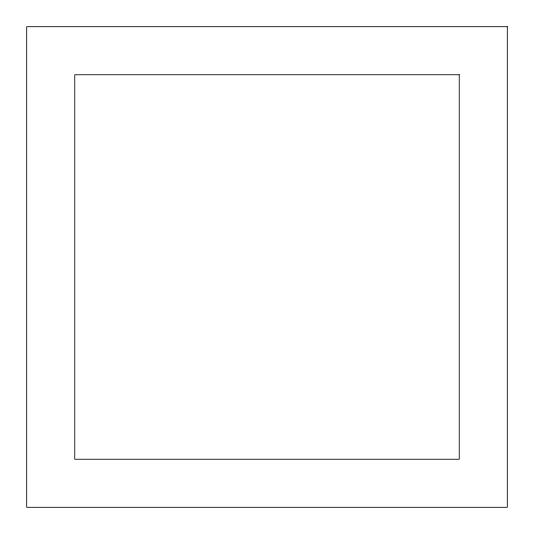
<?xml version="1.0" encoding="UTF-8"?>
<svg xmlns="http://www.w3.org/2000/svg" width="534" height="534" viewBox="0 0 534 534"><rect width="100%" height="100%" fill="white"/><g stroke="black" fill="none" stroke-linecap="round" stroke-linejoin="round"><path stroke-width="0.8" d="M507.3 26.7L26.7 26.7L26.7 507.3L507.3 507.3L507.3 26.7M459.24 74.76L74.76 74.76L74.76 459.24L459.24 459.24L459.24 74.76"/></g></svg>
